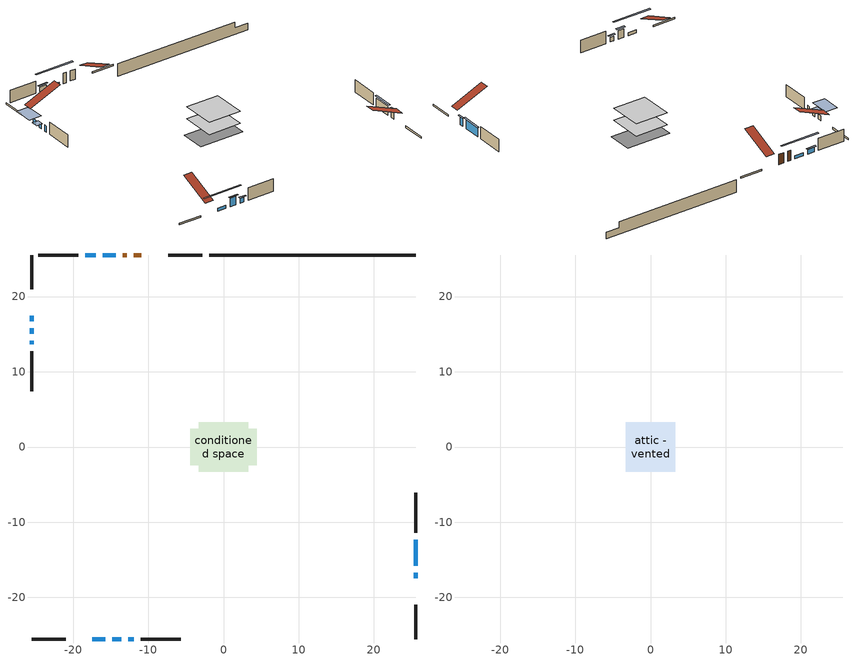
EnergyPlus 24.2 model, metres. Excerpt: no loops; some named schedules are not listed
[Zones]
conditioned space
 floor adiabatic (AdiabaticFloorConstruction): -3.28,-3.28 -3.28,3.28 3.28,3.28 3.28,-3.28 z0.68
 floor foundation (Slab1 construction): -4.42,-2.44 -4.42,2.44 4.42,2.44 4.42,-2.44 z-1.73
 wall outside (RimJoist1 construction): -2.83,25.53 -7.36,25.53 / -25.53,-25.53 -21.01,-25.53 / -25.53,25.53 -25.53,21.01 / 25.53,-25.53 25.53,-21.01 z0.68:0.98
 wall outside (AdiabaticWallConstruction 1): -10.92,25.53 -11.91,25.53 / -12.83,25.53 -13.4,25.53 z0.68:2.71
 wall outside (AdiabaticWallConstruction): 25.53,-17.44 25.53,-16.73 z0.68:2.21; -25.53,17.44 -25.53,16.73 z0.68:1.65; -17.44,-25.53 -15.71,-25.53 / -14.33,25.53 -16.05,25.53 z0.68:1.27; -25.53,15.8 -25.53,15.09 z0.68:1.5; 25.53,-15.8 25.53,-12.34 z0.68:2.46; -14.79,-25.53 -13.57,-25.53 z0.68:2.38; -12.64,-25.53 -11.95,-25.53 / -16.98,25.53 -18.35,25.53 z0.68:1.6; -25.53,14.16 -25.53,13.64 z0.68:1.9
 wall outside (Wall1 construction): -19.28,25.53 -24.6,25.53 / -11.02,-25.53 -5.7,-25.53 / -25.53,12.72 -25.53,7.4 / 25.53,-11.41 25.53,-6.09 z0.68:3.12
 wall foundation (FoundationWall1 construction): -1.9,25.53,-1.73 -1.9,25.53,0.68 22.79,25.53,0.68 22.79,25.53,-0.47 25.53,25.53,-0.47 25.53,25.53,-1.73
 window (WindowConstruction 5): 25.53,-17.44 25.53,-16.73 z0.68:2.2
 window (WindowConstruction 9): -25.53,17.44 -25.53,16.73 z0.68:1.65
 window (WindowConstruction 7): -17.44,-25.53 -15.71,-25.53 z0.68:1.27
 window (WindowConstruction 8): -14.33,25.53 -16.05,25.53 z0.68:1.27
 window (WindowConstruction 6): -25.53,15.8 -25.53,15.09 z0.68:1.49
 window (WindowConstruction): 25.53,-15.8 25.53,-12.34 z0.68:2.46
 window (WindowConstruction 1): -14.79,-25.53 -13.57,-25.53 z0.68:2.38
 window (WindowConstruction 2): -12.64,-25.53 -11.95,-25.53 z0.68:1.59
 window (WindowConstruction 3): -25.53,14.16 -25.53,13.65 z0.68:1.9
 window (WindowConstruction 4): -16.98,25.53 -18.35,25.53 z0.68:1.59
 door (Door): -10.92,25.53 -11.91,25.53 z0.68:2.71
 door (Door 1): -12.84,25.53 -13.4,25.53 z0.68:2.71
 ceiling adiabatic (AdiabaticFloorConstruction): 3.28,-3.28 3.28,3.28 -3.28,3.28 -3.28,-3.28 z0.68
attic - vented
 floor to conditioned space (Floor1 construction Reversed): -3.28,-3.28 -3.28,3.28 3.28,3.28 3.28,-3.28 z3.12
 roof outside (Roof1 construction): -9.99,25.53,3.12 -9.99,19.22,5.75 -8.28,19.22,5.75 -8.28,25.53,3.12; -18.37,-25.53,3.12 -18.37,-19.22,5.75 -20.08,-19.22,5.75 -20.08,-25.53,3.12; -25.53,18.37,3.12 -19.22,18.37,5.75 -19.22,20.08,5.75 -25.53,20.08,3.12; 25.53,-18.37,3.12 19.22,-18.37,5.75 19.22,-20.08,5.75 25.53,-20.08,3.12
shading: 25.53,-16.43 25.53,-17.74 25.83,-17.74 25.83,-16.43 z2.5; -25.53,15.21 -25.53,18.96 -27.97,18.96 -27.97,15.21 z3.17; -12.66,-25.53 -20.49,-25.53 -20.49,-25.83 -12.66,-25.83 z4.32; -19.1,25.53 -11.28,25.53 -11.28,25.83 -19.1,25.83 z4.32; -25.53,14.79 -25.53,16.1 -26.75,16.1 -26.75,14.79 z1.79; 25.53,-12.04 25.53,-16.1 25.83,-16.1 25.83,-12.04 z2.76; -13.27,-25.53 -15.08,-25.53 -15.08,-25.83 -13.27,-25.83 z2.68; -11.65,-25.53 -12.94,-25.53 -12.94,-25.83 -11.65,-25.83 z1.89; -18.65,25.53 -16.68,25.53 -16.68,25.83 -18.65,25.83 z1.89
[Building]
Building 1: Terrain=Suburbs
[Site:Location]
Quebec Intl AP_QC: Latitude {deg}=46.8; Longitude {deg}=-71.38; Time Zone {hr}=-5; Elevation {m}=74; Keep Site Location Information=Yes
[Site:GroundTemperature:Shallow]
0.0108218, -2.24938, -2.43038, -1.3578, 2.94801, 7.23376, 10.9493, 13.303, 13.5029, 11.5886, 7.96783, 3.81355
[Site:WaterMainsTemperature]
Calculation Method=Schedule; Temperature Schedule=mains temperature schedule
[Material] Roughness=Rough; Thermal Absorptance=0.9
Name | Thickness {m} | Conductivity {W/m-K} | Density {kg/m3} | Specific Heat {J/kg-K} | Solar Absorptance | Visible Absorptance
asphalt or fiberglass shingles | 0.00635 | 0.162714 | 1121.4 | 1465.45 | 0.4 | 0.4
ceiling loosefill ins | 0.0846667 | 0.0480833 | 16.02 | 1046.75 | 0.7 | 0.7
ceiling stud and cavity | 0.1397 | 0.0771763 | 65.682 | 1177.47 | 0.7 | 0.7
concrete 4.0 in. | 0.1016 | 1.803125 | 2242.8 | 837.4 | 0.7 | 0.7
concrete 8.0 in. | 0.2032 | 1.803125 | 2242.8 | 837.4 | 0.7 | 0.7
door material | 0.04445 | 0.053851 | 512.64 | 1214.23 | 0.7 | 0.7
door material 1 | 0.04445 | 0.188738 | 512.64 | 1214.23 | 0.7 | 0.7
floor covering | 0.0127 | 0.0433444 | 54.468 | 1339.84 | 0.6 | 0.6
floor rigid ins; wall rigid ins | 0.512978 | 0.029427 | 32.04 | 1214.23 | 0.7 | 0.7
floor stud and cavity | 0.1397 | 1.75129 | 37.0049 | 1207.88 | 0.7 | 0.7
furniture material conditioned space 1 | 0.1524 | 0.115458 | 640.8 | 1214.23 | 0.6 | 0.6
gypsum board | 0.0127 | 0.160291 | 801 | 837.4 | 0.6 | 0.6
osb sheathing 0.5 in. | 0.0127 | 0.115458 | 512.64 | 1214.23 | 0.7 | 0.7
osb sheathing 0.75 in. | 0.01905 | 0.115458 | 512.64 | 1214.23 | 0.7 | 0.7
osb sheathing 2.0 in. | 0.0508 | 0.115458 | 512.64 | 1214.23 | 0.7 | 0.7
rim joist rigid ins | 0.051816 | 0.029427 | 32.04 | 1214.23 | 0.7 | 0.7
rim joist stud and cavity | 0.0508 | 0.243296 | 125.044 | 1163.47 | 0.6 | 0.6
wall stud and cavity | 0.1397 | 0.10453 | 139.0536 | 1170.24 | 0.7 | 0.7
wall stud and cavity 1 | 0.0889 | 0.380278 | 52.3479 | 1209.89 | 0.7 | 0.7
wall stud and cavity 2 | 0.0889 | 0.391764 | 83.0341 | 1211.67 | 0.7 | 0.7
wood siding | 0.0254 | 0.102417 | 544.68 | 1172.36 | 0.25 | 0.25
wood siding 1; wood siding 2; wood siding 3 | 0.0254 | 0.102417 | 544.68 | 1172.36 | 0.7 | 0.7
[WindowMaterial:SimpleGlazingSystem]
Name | U-Factor {W/m2-K} | Solar Heat Gain Coefficient
WindowMaterial | 2.90203 | 0.65
WindowMaterial 1 | 2.92076 | 0.62
WindowMaterial 2 | 2.98606 | 0.52
WindowMaterial 3 | 2.946882 | 0.64
WindowMaterial 4 | 3.04511 | 0.46
WindowMaterial 5 | 3.04511 | 0.45
WindowMaterial 6 | 5.47019 | 0.7
[Construction]
AdiabaticFloorConstruction: floor stud and cavity, floor rigid ins, osb sheathing 0.75 in., floor covering
AdiabaticWallConstruction: wood siding 2, wall rigid ins, wall stud and cavity 1, gypsum board
AdiabaticWallConstruction 1: wood siding 3, wall rigid ins, wall stud and cavity 1, gypsum board
Door: door material
Door 1: door material 1
Floor1 construction Reversed: gypsum board, ceiling stud and cavity, ceiling loosefill ins
FoundationWall1 construction: concrete 8.0 in.
furniture construction conditioned space 1: furniture material conditioned space 1
PartitionWallConstruction: gypsum board, wall stud and cavity 2, gypsum board
RimJoist1 construction: wood siding 1, rim joist rigid ins, osb sheathing 2.0 in., rim joist stud and cavity
Roof1 construction: asphalt or fiberglass shingles
Slab1 construction: concrete 4.0 in.
Wall1 construction: wood siding, osb sheathing 0.5 in., wall stud and cavity, gypsum board
WindowConstruction: WindowMaterial
WindowConstruction 1: WindowMaterial 1
WindowConstruction 2; WindowConstruction 3; WindowConstruction 4: WindowMaterial 2
WindowConstruction 5: WindowMaterial 3
WindowConstruction 6: WindowMaterial 4
WindowConstruction 7; WindowConstruction 8: WindowMaterial 5
WindowConstruction 9: WindowMaterial 6
[Zone] Multiplier=1; Part of Total Floor Area=Yes
Name | Volume {m3}
attic - vented | 18.1444
conditioned space | 218
[Space]
Name | Zone | Volume {m3}
attic - vented 1 | attic - vented | 18.1444
conditioned space 1 | conditioned space | 218
[ZoneInfiltration:EffectiveLeakageArea]
infil attic - vented 1: Zone or Space=attic - vented 1; Schedule=Always On Discrete; Effective Air Leakage Area {cm2}=1591.75; Stack Coefficient=0.000182776; Wind Coefficient=9.1344e-06
[ZoneMixing]
whole house fan mix: Zone or Space=attic - vented; Schedule=Always On Continuous; Design Flow Rate Calculation Method=Flow/Zone; Design Flow Rate {m3/s}=0; Source Zone or Space=conditioned space
[SurfaceProperty:ExposedFoundationPerimeter]
Slab1: Exposed Perimeter Calculation Method=TotalExposedPerimeter; Total Exposed Perimeter {m}=27.432
[InternalMass] Zone or ZoneList=conditioned space; Space or SpaceList=conditioned space 1
Name | Construction | Surface Area {m2}
furniture mass conditioned space 1 | furniture construction conditioned space 1 | 34.4838
partition wall mass | PartitionWallConstruction | 86.2096
[Lights]
interior lighting: Zone or ZoneList or Space or SpaceList=conditioned space 1; Schedule=interior lighting schedule; Design Level Calculation Method=LightingLevel; Lighting Level {W}=343.2; Return Air Fraction=0; Fraction Radiant=0.6; Fraction Visible=0.2; Fraction Replaceable=1
[People]
occupants: Zone or ZoneList or Space or SpaceList=conditioned space 1; Number of People Schedule=occupants schedule; Number of People Calculation Method=People; Number of People=3; Fraction Radiant=0.314171; Sensible Heat Fraction=0.56303; Activity Level Schedule=occupants activity schedule; Carbon Dioxide Generation Rate {m3/s-W}=0; Enable ASHRAE 55 Comfort Warnings=No; Mean Radiant Temperature Calculation Type=EnclosureAveraged
[ElectricEquipment] Zone or ZoneList or Space or SpaceList=conditioned space 1; Design Level Calculation Method=EquipmentLevel
Name | Schedule | Design Level {W} | Fraction Latent | Fraction Radiant | Fraction Lost
clothes dryer | clothes dryer schedule | 140.772 | 0.015 | 0.081 | 0.85
clothes washer | clothes washer schedule | 32.1985 | 0.03 | 0.162 | 0.7
cooking range | cooking range schedule | 215.147 | 0.08 | 0.432 | 0.2
dishwasher | dishwasher schedule | 66.8632 | 0.3 | 0.18 | 0.4
fridge | fridge schedule | 72.9452 | 0 | 0.6 | 0
mech vent bath fan 0 | mech vent bath fan 0 schedule | 50.2 | 0 | 0 | 1
mech vent house fan | mech vent house fan schedule | 19.9167 | 0 | 0 | 0.5
mech vent house fan cfis | mech vent house fan cfis schedule | 0 | 0 | 0 | 0
mech vent range fan 0 | mech vent range fan 0 schedule | 57 | 0 | 0 | 1
misc plug loads | misc plug loads schedule | 494.7 | 0.045 | 0.513 | 0.1
whole house fan | Always On Discrete | 0 | 0 | 0 | 1
[OtherEquipment] Zone or ZoneList or Space or SpaceList=conditioned space 1; Design Level Calculation Method=EquipmentLevel
Name | Fuel Type | Schedule | Design Level {W} | Fraction Latent | Fraction Radiant | Fraction Lost
clothes dryer 1 | Electricity | clothes dryer schedule | 0 | 0.015 | 0.081 | 0.85
cooking range 1 | Electricity | cooking range schedule | 0 | 0.08 | 0.432 | 0.2
general water use latent | None | general water use schedule | 62.594 | 1 | 0 | 0
general water use sensible | None | general water use schedule | -61.6891 | 0 | 0.6 | 0
mech vent house fan latent load | None | Always On Discrete | 0 | 1 | 0 | 0
mech vent house fan sensible load | None | Always On Discrete | 0 | 0 | 0 | 0
water heater energy adjustment1 | Electricity | Always On Discrete | 0.01 | 0 | 0 | 1
[ZoneInfiltration:DesignFlowRate] Zone or ZoneList or Space or SpaceList=conditioned space 1; Schedule=Always On Discrete; Design Flow Rate Calculation Method=Flow/Zone; Design Flow Rate {m3/s}=0
infil flow; natural vent flow; whole house fan flow
[AvailabilityManager:Scheduled]
air source heat pump airloop Availability Manager: Schedule=Always On Discrete
[Foundation:Kiva]
Foundation Kiva 1: Initial Indoor Air Temperature {C}=18; Wall Height Above Grade {m}=0.679978; Wall Depth Below Slab {m}=0.2032
[Foundation:Kiva:Settings]
Soil Conductivity {W/m-K}=0.849921; Soil Density {kg/m3}=1842.3; Soil Specific Heat {J/kg-K}=418.7; Ground Solar Absorptivity=0.9; Ground Thermal Absorptivity=0.9; Ground Surface Roughness {m}=0.03; Far-Field Width {m}=40; Deep-Ground Boundary Condition=ZeroFlux; Deep-Ground Depth {m}=40; Minimum Cell Dimension {m}=0.2; Maximum Cell Growth Coefficient=3; Simulation Timestep=Timestep
[Exterior:Lights]
exterior lighting: Schedule=exterior lighting schedule; Design Level {W}=75.6
[EnergyManagementSystem:GlobalVariable]
air_source_heat_pump_airloop_Fan_RTF
infil_program_Qfan
infil_program_Qinf
natural_vent_program_Qnv
natural_vent_program_Qwhf
[EnergyManagementSystem:Sensor]
Name | Output:Variable or Output:Meter Index Key | Output:Variable or Output:Meter
airflow_gain | infil flow | Infiltration Sensible Heat Gain Energy
airflow_gain_1 | natural vent flow | Infiltration Sensible Heat Gain Energy
airflow_gain_2 | whole house fan flow | Infiltration Sensible Heat Gain Energy
airflow_loss | infil flow | Infiltration Sensible Heat Loss Energy
airflow_loss_1 | natural vent flow | Infiltration Sensible Heat Loss Energy
airflow_loss_2 | whole house fan flow | Infiltration Sensible Heat Loss Energy
clg_load_cond |  | Cooling:EnergyTransfer:Zone:CONDITIONED SPACE
clg_sp_s; clg_sp_s_1 | cooling setpoint | Schedule Value
clothes_dryer_exhaust_0_sch_s | clothes dryer exhaust 0 schedule | Schedule Value
cool_season | cooling season schedule | Schedule Value
htg_load_cond |  | Heating:EnergyTransfer:Zone:CONDITIONED SPACE
htg_sp_s; htg_sp_s_1 | heating setpoint | Schedule Value
ig_ee_conv | clothes dryer | Electric Equipment Convective Heating Energy
ig_ee_conv_2 | cooking range | Electric Equipment Convective Heating Energy
ig_ee_conv_4 | fridge | Electric Equipment Convective Heating Energy
ig_ee_conv_5 | misc plug loads | Electric Equipment Convective Heating Energy
ig_ee_conv_6 | whole house fan | Electric Equipment Convective Heating Energy
ig_ee_rad | clothes dryer | Electric Equipment Radiant Heating Energy
ig_ee_rad_2 | cooking range | Electric Equipment Radiant Heating Energy
ig_ee_rad_4 | fridge | Electric Equipment Radiant Heating Energy
ig_ee_rad_5 | misc plug loads | Electric Equipment Radiant Heating Energy
ig_ee_rad_6 | whole house fan | Electric Equipment Radiant Heating Energy
ig_lgt_conv | interior lighting | Lights Convective Heating Energy
ig_lgt_rad | interior lighting | Lights Radiant Heating Energy
ig_lgt_vis | interior lighting | Lights Visible Radiation Heating Energy
ig_oe_conv | clothes dryer 1 | Other Equipment Convective Heating Energy
ig_oe_conv_1 | cooking range 1 | Other Equipment Convective Heating Energy
ig_oe_conv_2 | general water use latent | Other Equipment Convective Heating Energy
ig_oe_conv_3 | general water use sensible | Other Equipment Convective Heating Energy
ig_oe_conv_4 | water heater energy adjustment1 | Other Equipment Convective Heating Energy
ig_oe_rad | clothes dryer 1 | Other Equipment Radiant Heating Energy
ig_oe_rad_1 | cooking range 1 | Other Equipment Radiant Heating Energy
ig_oe_rad_2 | general water use latent | Other Equipment Radiant Heating Energy
ig_oe_rad_3 | general water use sensible | Other Equipment Radiant Heating Energy
ig_oe_rad_4 | water heater energy adjustment1 | Other Equipment Radiant Heating Energy
ig_ppl_conv | occupants | People Convective Heating Energy
ig_ppl_rad | occupants | People Radiant Heating Energy
im_conv | furniture mass conditioned space 1 | Surface Inside Face Convection Heat Gain Energy
im_conv_1 | partition wall mass | Surface Inside Face Convection Heat Gain Energy
im_ig | furniture mass conditioned space 1 | Surface Inside Face Internal Gains Radiation Heat Gain Energy
im_ig_1 | partition wall mass | Surface Inside Face Internal Gains Radiation Heat Gain Energy
im_lgt | furniture mass conditioned space 1 | Surface Inside Face Lights Radiation Heat Gain Energy
im_lgt_1 | partition wall mass | Surface Inside Face Lights Radiation Heat Gain Energy
im_sol | furniture mass conditioned space 1 | Surface Inside Face Solar Radiation Heat Gain Energy
im_sol_1 | partition wall mass | Surface Inside Face Solar Radiation Heat Gain Energy
im_surf | furniture mass conditioned space 1 | Surface Inside Face Net Surface Thermal Radiation Heat Gain Energy
im_surf_1 | partition wall mass | Surface Inside Face Net Surface Thermal Radiation Heat Gain Energy
mech_vent_bath_fan_0_sch_s | mech vent bath fan 0 schedule | Schedule Value
mech_vent_range_fan_0_sch_s | mech vent range fan 0 schedule | Schedule Value
mv_conv | mech vent bath fan 0 | Electric Equipment Convective Heating Energy
mv_conv_1 | mech vent house fan | Electric Equipment Convective Heating Energy
mv_conv_2 | mech vent house fan cfis | Electric Equipment Convective Heating Energy
mv_conv_3 | mech vent range fan 0 | Electric Equipment Convective Heating Energy
mv_conv_4 | mech vent house fan latent load | Other Equipment Convective Heating Energy
mv_conv_5 | mech vent house fan sensible load | Other Equipment Convective Heating Energy
mv_rad | mech vent bath fan 0 | Electric Equipment Radiant Heating Energy
mv_rad_1 | mech vent house fan | Electric Equipment Radiant Heating Energy
mv_rad_2 | mech vent house fan cfis | Electric Equipment Radiant Heating Energy
mv_rad_3 | mech vent range fan 0 | Electric Equipment Radiant Heating Energy
mv_rad_4 | mech vent house fan latent load | Other Equipment Radiant Heating Energy
mv_rad_5 | mech vent house fan sensible load | Other Equipment Radiant Heating Energy
natural_vent_s | natural vent schedule | Schedule Value
out_pb_s |  | Site Outdoor Air Barometric Pressure
out_wt_s |  | Site Outdoor Air Humidity Ratio
site_vw_s |  | Site Wind Speed
ss_back_out | Window1 | Surface Window Shortwave from Zone Back Out Window Heat Transfer Rate
ss_back_out_1 | Window10 | Surface Window Shortwave from Zone Back Out Window Heat Transfer Rate
ss_back_out_2 | Window11 | Surface Window Shortwave from Zone Back Out Window Heat Transfer Rate
ss_back_out_3 | Window13 | Surface Window Shortwave from Zone Back Out Window Heat Transfer Rate
ss_back_out_4 | Window2 | Surface Window Shortwave from Zone Back Out Window Heat Transfer Rate
ss_back_out_5 | Window3 | Surface Window Shortwave from Zone Back Out Window Heat Transfer Rate
ss_back_out_6 | Window5 | Surface Window Shortwave from Zone Back Out Window Heat Transfer Rate
ss_back_out_7 | Window6 | Surface Window Shortwave from Zone Back Out Window Heat Transfer Rate
ss_back_out_8 | Window7 | Surface Window Shortwave from Zone Back Out Window Heat Transfer Rate
ss_back_out_9 | Window8 | Surface Window Shortwave from Zone Back Out Window Heat Transfer Rate
ss_conv | Door1 | Surface Inside Face Convection Heat Gain Energy
ss_conv_1 | Door3 | Surface Inside Face Convection Heat Gain Energy
ss_conv_10 | Window7 | Surface Inside Face Convection Heat Gain Energy
ss_conv_11 | Window8 | Surface Inside Face Convection Heat Gain Energy
ss_conv_2 | Window1 | Surface Inside Face Convection Heat Gain Energy
ss_conv_3 | Window10 | Surface Inside Face Convection Heat Gain Energy
ss_conv_4 | Window11 | Surface Inside Face Convection Heat Gain Energy
ss_conv_5 | Window13 | Surface Inside Face Convection Heat Gain Energy
ss_conv_6 | Window2 | Surface Inside Face Convection Heat Gain Energy
ss_conv_7 | Window3 | Surface Inside Face Convection Heat Gain Energy
ss_conv_8 | Window5 | Surface Inside Face Convection Heat Gain Energy
ss_conv_9 | Window6 | Surface Inside Face Convection Heat Gain Energy
ss_ig | Door1 | Surface Inside Face Internal Gains Radiation Heat Gain Energy
ss_ig_1 | Door3 | Surface Inside Face Internal Gains Radiation Heat Gain Energy
ss_ig_10 | Window7 | Surface Inside Face Internal Gains Radiation Heat Gain Energy
ss_ig_11 | Window8 | Surface Inside Face Internal Gains Radiation Heat Gain Energy
ss_ig_2 | Window1 | Surface Inside Face Internal Gains Radiation Heat Gain Energy
ss_ig_3 | Window10 | Surface Inside Face Internal Gains Radiation Heat Gain Energy
ss_ig_4 | Window11 | Surface Inside Face Internal Gains Radiation Heat Gain Energy
ss_ig_5 | Window13 | Surface Inside Face Internal Gains Radiation Heat Gain Energy
ss_ig_6 | Window2 | Surface Inside Face Internal Gains Radiation Heat Gain Energy
ss_ig_7 | Window3 | Surface Inside Face Internal Gains Radiation Heat Gain Energy
ss_ig_8 | Window5 | Surface Inside Face Internal Gains Radiation Heat Gain Energy
ss_ig_9 | Window6 | Surface Inside Face Internal Gains Radiation Heat Gain Energy
ss_lgt | Door1 | Surface Inside Face Lights Radiation Heat Gain Energy
ss_lgt_1 | Door3 | Surface Inside Face Lights Radiation Heat Gain Energy
ss_sol | Door1 | Surface Inside Face Solar Radiation Heat Gain Energy
ss_sol_1 | Door3 | Surface Inside Face Solar Radiation Heat Gain Energy
ss_surf | Door1 | Surface Inside Face Net Surface Thermal Radiation Heat Gain Energy
ss_surf_1 | Door3 | Surface Inside Face Net Surface Thermal Radiation Heat Gain Energy
ss_surf_10 | Window7 | Surface Inside Face Net Surface Thermal Radiation Heat Gain Energy
ss_surf_11 | Window8 | Surface Inside Face Net Surface Thermal Radiation Heat Gain Energy
ss_surf_2 | Window1 | Surface Inside Face Net Surface Thermal Radiation Heat Gain Energy
ss_surf_3 | Window10 | Surface Inside Face Net Surface Thermal Radiation Heat Gain Energy
ss_surf_4 | Window11 | Surface Inside Face Net Surface Thermal Radiation Heat Gain Energy
ss_surf_5 | Window13 | Surface Inside Face Net Surface Thermal Radiation Heat Gain Energy
ss_surf_6 | Window2 | Surface Inside Face Net Surface Thermal Radiation Heat Gain Energy
ss_surf_7 | Window3 | Surface Inside Face Net Surface Thermal Radiation Heat Gain Energy
ss_surf_8 | Window5 | Surface Inside Face Net Surface Thermal Radiation Heat Gain Energy
ss_surf_9 | Window6 | Surface Inside Face Net Surface Thermal Radiation Heat Gain Energy
ss_trans_in | Window1 | Surface Window Transmitted Solar Radiation Rate
ss_trans_in_1 | Window10 | Surface Window Transmitted Solar Radiation Rate
ss_trans_in_2 | Window11 | Surface Window Transmitted Solar Radiation Rate
ss_trans_in_3 | Window13 | Surface Window Transmitted Solar Radiation Rate
ss_trans_in_4 | Window2 | Surface Window Transmitted Solar Radiation Rate
ss_trans_in_5 | Window3 | Surface Window Transmitted Solar Radiation Rate
ss_trans_in_6 | Window5 | Surface Window Transmitted Solar Radiation Rate
ss_trans_in_7 | Window6 | Surface Window Transmitted Solar Radiation Rate
ss_trans_in_8 | Window7 | Surface Window Transmitted Solar Radiation Rate
ss_trans_in_9 | Window8 | Surface Window Transmitted Solar Radiation Rate
ss_trans_out | Window1 | Surface Inside Face Initial Transmitted Diffuse Transmitted Out Window Solar Radiation Rate
ss_trans_out_1 | Window10 | Surface Inside Face Initial Transmitted Diffuse Transmitted Out Window Solar Radiation Rate
ss_trans_out_2 | Window11 | Surface Inside Face Initial Transmitted Diffuse Transmitted Out Window Solar Radiation Rate
ss_trans_out_3 | Window13 | Surface Inside Face Initial Transmitted Diffuse Transmitted Out Window Solar Radiation Rate
ss_trans_out_4 | Window2 | Surface Inside Face Initial Transmitted Diffuse Transmitted Out Window Solar Radiation Rate
ss_trans_out_5 | Window3 | Surface Inside Face Initial Transmitted Diffuse Transmitted Out Window Solar Radiation Rate
ss_trans_out_6 | Window5 | Surface Inside Face Initial Transmitted Diffuse Transmitted Out Window Solar Radiation Rate
ss_trans_out_7 | Window6 | Surface Inside Face Initial Transmitted Diffuse Transmitted Out Window Solar Radiation Rate
ss_trans_out_8 | Window7 | Surface Inside Face Initial Transmitted Diffuse Transmitted Out Window Solar Radiation Rate
ss_trans_out_9 | Window8 | Surface Inside Face Initial Transmitted Diffuse Transmitted Out Window Solar Radiation Rate
s_conv | Floor1 | Surface Inside Face Convection Heat Gain Energy
s_conv_1 | FoundationWall1 | Surface Inside Face Convection Heat Gain Energy
s_conv_10 | Wall1:180 | Surface Inside Face Convection Heat Gain Energy
s_conv_11 | Wall1:270 | Surface Inside Face Convection Heat Gain Energy
s_conv_12 | Wall1:90 | Surface Inside Face Convection Heat Gain Energy
s_conv_2 | inferred conditioned ceiling | Surface Inside Face Convection Heat Gain Energy
s_conv_3 | inferred conditioned floor | Surface Inside Face Convection Heat Gain Energy
s_conv_4 | RimJoist1:0 | Surface Inside Face Convection Heat Gain Energy
s_conv_5 | RimJoist1:180 | Surface Inside Face Convection Heat Gain Energy
s_conv_6 | RimJoist1:270 | Surface Inside Face Convection Heat Gain Energy
s_conv_7 | RimJoist1:90 | Surface Inside Face Convection Heat Gain Energy
s_conv_8 | Slab1 | Surface Inside Face Convection Heat Gain Energy
s_conv_9 | Wall1:0 | Surface Inside Face Convection Heat Gain Energy
s_ig | Floor1 | Surface Inside Face Internal Gains Radiation Heat Gain Energy
s_ig_1 | FoundationWall1 | Surface Inside Face Internal Gains Radiation Heat Gain Energy
s_ig_10 | Wall1:180 | Surface Inside Face Internal Gains Radiation Heat Gain Energy
s_ig_11 | Wall1:270 | Surface Inside Face Internal Gains Radiation Heat Gain Energy
s_ig_12 | Wall1:90 | Surface Inside Face Internal Gains Radiation Heat Gain Energy
s_ig_2 | inferred conditioned ceiling | Surface Inside Face Internal Gains Radiation Heat Gain Energy
s_ig_3 | inferred conditioned floor | Surface Inside Face Internal Gains Radiation Heat Gain Energy
s_ig_4 | RimJoist1:0 | Surface Inside Face Internal Gains Radiation Heat Gain Energy
s_ig_5 | RimJoist1:180 | Surface Inside Face Internal Gains Radiation Heat Gain Energy
s_ig_6 | RimJoist1:270 | Surface Inside Face Internal Gains Radiation Heat Gain Energy
s_ig_7 | RimJoist1:90 | Surface Inside Face Internal Gains Radiation Heat Gain Energy
s_ig_8 | Slab1 | Surface Inside Face Internal Gains Radiation Heat Gain Energy
s_ig_9 | Wall1:0 | Surface Inside Face Internal Gains Radiation Heat Gain Energy
s_lgt | Floor1 | Surface Inside Face Lights Radiation Heat Gain Energy
s_lgt_1 | FoundationWall1 | Surface Inside Face Lights Radiation Heat Gain Energy
s_lgt_10 | Wall1:180 | Surface Inside Face Lights Radiation Heat Gain Energy
s_lgt_11 | Wall1:270 | Surface Inside Face Lights Radiation Heat Gain Energy
s_lgt_12 | Wall1:90 | Surface Inside Face Lights Radiation Heat Gain Energy
s_lgt_2 | inferred conditioned ceiling | Surface Inside Face Lights Radiation Heat Gain Energy
